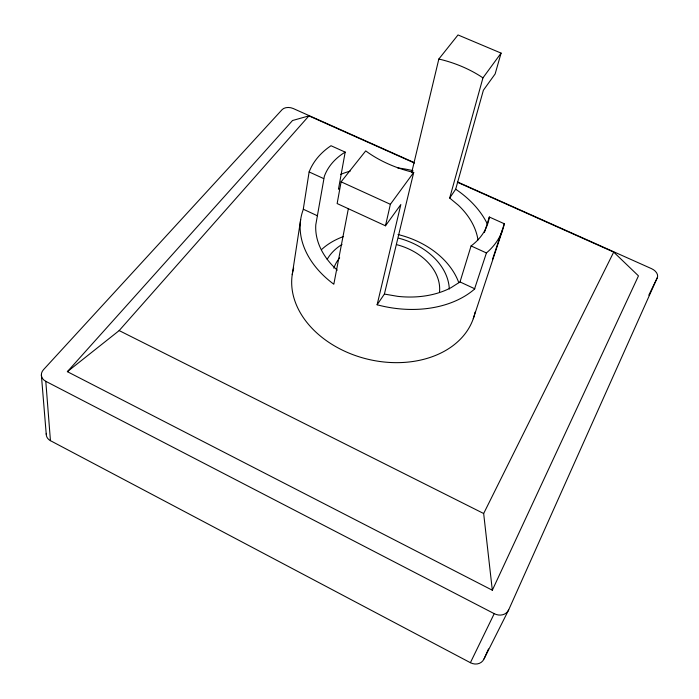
<?xml version="1.0" encoding="UTF-8"?>
<svg xmlns="http://www.w3.org/2000/svg" width="699" height="699" viewBox="0 0 699 699"><rect width="100%" height="100%" fill="white"/><g stroke="black" fill="none" stroke-linecap="round" stroke-linejoin="round"><path stroke-width="1.05" d="M292.234 274.663L300.666 219.565M348.39 208.503L333.816 284.213L333.327 283.864A98.035 69.402 13.5 0 1 303.209 209.665L309.124 171.937L310.277 169.193A101.189 69.454 13.5 0 1 328.338 147.594L331.003 145.724L345.184 152.111L338.473 189.193L339.015 188.835M337.233 270.198L332.549 265.629A82.517 58.393 13.5 0 1 315.791 224.807L324.336 176.358A85.173 58.428 13.5 0 1 343.008 153.492L345.184 152.111M489.326 217.013L488.933 219.294A85.173 58.428 13.5 0 1 473.188 244.301L471.082 245.934L460.012 281.942L450.942 287.743A82.517 58.393 13.5 0 1 397.705 296.35L384.398 294.069L377.119 304.773L377.748 304.947A98.035 69.402 13.5 0 0 474.481 289.15L486.425 252.951L488.924 250.714A101.189 69.454 13.5 0 0 503.638 226.659L504.311 223.759L489.326 217.013L484.459 232.426M384.398 294.069L413.712 172.426L409.998 171.526A91.333 58.078 13.5 0 1 368.522 152.906L365.717 150.897L341.103 181.827L337.145 203.558L385.481 225.803L400.833 204.545L377.119 304.773M385.481 225.803L390.374 204.3L413.712 172.426M492.568 259.198L504.311 223.759M411.65 172.67L438.841 59.031L458.011 34.95L501.087 53.107L495.137 73.954L483.385 90.232L455.687 189.219L449.693 198.044L458.43 205.305A82.517 58.393 13.5 0 1 477.985 239.958M449.693 198.044L482.948 77.869L501.087 53.107M473.267 318.7L502.625 229.936M46.317 433.38A10.258 8.161 -9.1 0 0 50.442 440.676L470.392 662.696A10.896 9.611 39.6 0 0 484.04 658.895L508.697 609.825L657.287 277.748A8.93 5.968 23.8 0 0 651.59 268.687L457.478 181.932M484.04 658.895L488.505 648.952M414.507 163.068L308.932 115.877L292.531 120.516L67.366 371.667L492.323 590.218L638.467 275.878L613.705 252.103L457.329 182.212M648.821 295.153L657.287 277.748M470.392 662.696L494.228 613.661A11.603 9.961 35.2 0 0 508.697 609.825M492.323 590.218L483.664 513.512L613.705 252.103M67.366 371.667L119.171 330.583L308.932 115.877M438.841 59.031L442.187 59.843A91.333 58.078 13.5 0 1 480.274 76.104L482.948 77.869M413.686 162.351L293.231 108.52A8.274 5.347 8.6 0 0 282.099 109.656L43.495 369.684A10.896 8.353 -6.7 0 0 45.793 381.322L50.442 440.676M341.103 181.827L390.374 204.3M309.124 171.937L323.628 178.56M471.082 245.934L486.425 252.951M303.375 209.263L317.416 215.773M460.012 281.942L474.839 288.818M119.171 330.583L483.664 513.512M45.793 381.322L494.228 613.661M455.687 189.219L456.15 189.525A98.035 69.402 13.5 0 1 487.474 224.239M41.363 374.926L46.256 434.463M475.075 312.147A93.378 69.087 13.5 0 1 367.403 359.12A93.378 69.087 13.5 0 1 293.676 268.023M321.785 249.36A78.603 58.131 13.5 0 1 343.532 236.542M398.011 234.532A78.603 58.131 13.5 0 1 458.789 282.676M340.535 174.418A98.035 69.402 13.5 0 1 350.164 171.124M397.766 167.926A98.035 69.402 13.5 0 1 412.952 170.678M333.842 268.198A54.33 39.948 13.5 0 1 339.662 257.861M396.814 244.694A54.33 39.948 13.5 0 1 439.522 291.894M327.176 259.338A64.221 47.235 13.5 0 1 342.003 244.449M398.648 238.158A64.221 47.235 13.5 0 1 449.3 289.037"/></g></svg>
